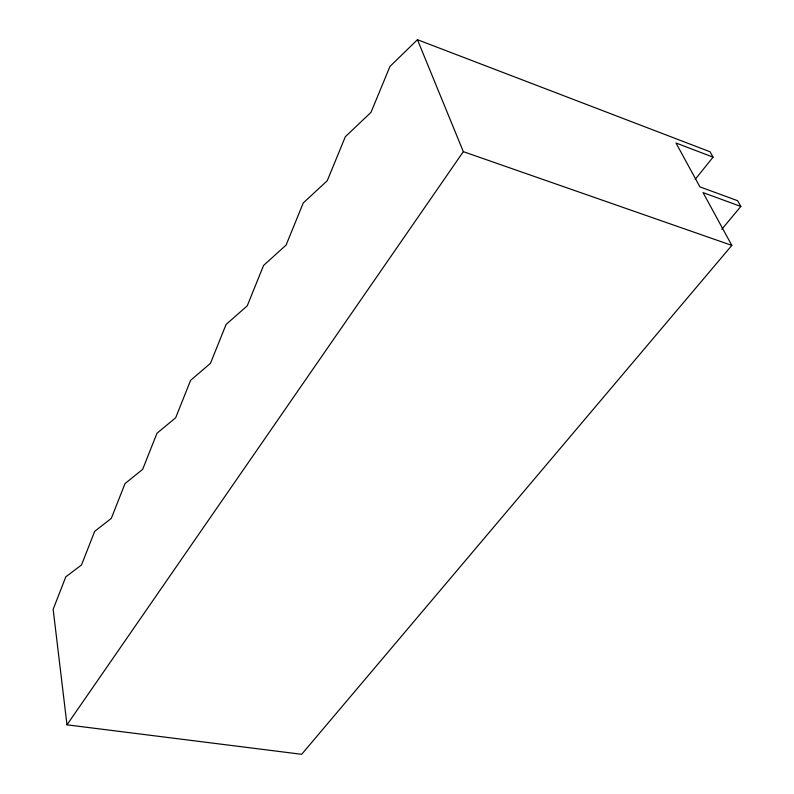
<?xml version="1.0" encoding="UTF-8"?>
<svg xmlns="http://www.w3.org/2000/svg" width="794" height="794" viewBox="0 0 794 794"><rect width="100%" height="100%" fill="white"/><g stroke="black" fill="none" stroke-linecap="round" stroke-linejoin="round"><path stroke-width="1.19" d="M66.984 724.823L463.329 151.654L417.446 39.7L389.963 66.458L370.987 112.351L345.311 136.757L327.277 180.685L303.258 202.966L286.088 245.088L263.588 265.424L247.222 305.869L226.092 324.458L210.46 363.334L190.61 380.336L175.663 417.753L156.964 433.296L142.652 469.363L125.035 483.576L111.309 518.363L94.685 531.355L81.514 564.961L65.803 576.831L53.148 609.316L66.984 724.823L301.69 754.3L731.83 245.396L703.037 192.605L740.852 206.44L721.786 229.287M695.216 179.345L713.062 157.143L710.034 151.763L417.446 39.7M463.329 151.654L731.83 245.396M713.062 157.143L675.982 142.999L699.901 186.858L737.636 200.723L740.852 206.44"/></g></svg>
